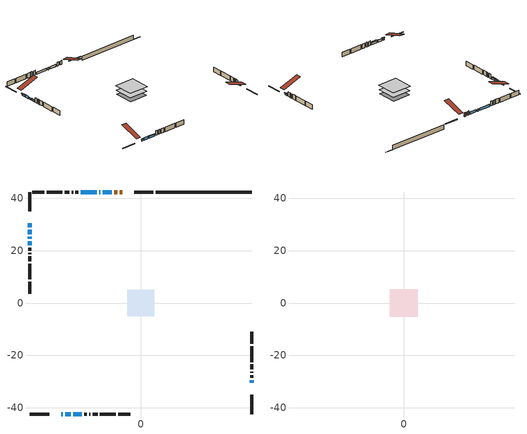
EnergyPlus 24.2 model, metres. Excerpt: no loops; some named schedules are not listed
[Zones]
conditioned space
 floor adiabatic (AdiabaticFloorConstruction): -5.06,-5.06 -5.06,5.06 5.06,5.06 5.06,-5.06 z1.25
 floor foundation (Slab1 construction): -4.9,-4.9 -4.9,4.9 4.9,4.9 4.9,-4.9 z-1.01
 floor foundation (Slab2 construction): -1.38,-1.38 -1.38,1.38 1.38,1.38 1.38,-1.38 z0
 wall outside (RimJoist1 construction): 4.8,42.31 -2.57,42.31 / -42.31,-42.31 -34.94,-42.31 / -42.31,42.31 -42.31,34.94 / 42.31,-42.31 42.31,-34.94 z1.25:1.55
 wall outside (AdiabaticWallConstruction 1): -7.12,42.31 -7.98,42.31 / -8.91,42.31 -10.08,42.31 z1.25:3.28
 wall outside (AdiabaticWallConstruction): -30.39,-42.31 -29.77,-42.31 z1.25:2.11; -42.31,30.39 -42.31,28.81 / -25.69,-42.31 -22.53,-42.31 / 42.31,-30.39 42.31,-29.47 z1.25:2.27; -28.85,-42.31 -26.62,-42.31 / -42.31,27.88 -42.31,26.15 / -11.01,42.31 -14.46,42.31 / -15.39,42.31 -15.87,42.31 / -16.79,42.31 -22.89,42.31 z1.25:2.47; -42.31,25.23 -42.31,24.46 z1.25:2.01; -42.31,23.54 -42.31,22.01 z1.25:2.17
 wall outside (Wall1 construction): -23.82,42.31 -24.89,42.31 / -21.61,-42.31 -20.53,-42.31 / -42.31,21.08 -42.31,20.01 / 42.31,-28.54 42.31,-27.47 z1.25:3.69
 wall outside (Wall2 construction): -25.82,42.31 -26.23,42.31 / -19.6,-42.31 -19.2,-42.31 / -42.31,19.08 -42.31,18.67 / 42.31,-26.54 42.31,-26.13 z1.25:3.69
 wall outside (Wall3 construction): -27.16,42.31 -28.94,42.31 / -18.27,-42.31 -16.48,-42.31 / -42.31,17.74 -42.31,15.96 / 42.31,-25.2 42.31,-23.42 z1.25:3.69
 wall outside (Wall4 construction): -29.87,42.31 -35.87,42.31 / -15.55,-42.31 -9.55,-42.31 / -42.31,15.03 -42.31,9.03 / 42.31,-22.49 42.31,-16.49 z1.25:3.69
 wall outside (Wall5 construction): -36.8,42.31 -41.38,42.31 / -8.62,-42.31 -4.05,-42.31 / -42.31,8.1 -42.31,3.52 / 42.31,-15.56 42.31,-10.98 z1.25:3.69
 wall foundation (FoundationWall1 construction): 5.73,42.31,-1.01 5.73,42.31,1.25 38.13,42.31,1.25 38.13,42.31,-0.91 42.31,42.31,-0.91 42.31,42.31,-1.01
 window (WindowConstruction 6): -30.38,-42.31 -29.77,-42.31 z1.25:2.11
 window (WindowConstruction 5): -42.31,30.38 -42.31,28.81 z1.25:2.26
 window (WindowConstruction 8): -28.85,-42.31 -26.62,-42.31 z1.25:2.47
 window (WindowConstruction 9): -42.31,27.88 -42.31,26.15 z1.25:2.47
 window (WindowConstruction 10): -11.01,42.31 -14.46,42.31 z1.25:2.47
 window (WindowConstruction 7): -15.39,42.31 -15.87,42.31 z1.25:2.47
 window (WindowConstruction): -16.79,42.31 -22.89,42.31 z1.25:2.47
 window (WindowConstruction 1): -25.69,-42.31 -22.53,-42.31 z1.25:2.26
 window (WindowConstruction 2): 42.31,-30.38 42.31,-29.47 z1.25:2.26
 window (WindowConstruction 3): -42.31,25.23 -42.31,24.46 z1.25:2.01
 window (WindowConstruction 4): -42.31,23.53 -42.31,22.01 z1.25:2.16
 door (Door): -7.12,42.31 -7.98,42.31 z1.25:3.28
 door (Door 1): -8.91,42.31 -10.08,42.31 z1.25:3.28
 ceiling adiabatic (AdiabaticFloorConstruction): 5.06,-5.06 5.06,5.06 -5.06,5.06 -5.06,-5.06 z1.25
attic - vented
 floor to conditioned space (Floor1 construction Reversed): -5.25,-5.25 -5.25,5.25 5.25,5.25 5.25,-5.25 z3.69
 roof outside (Roof1 construction): -6.19,42.31,3.69 -6.19,32.08,7.1 -3.5,32.08,7.1 -3.5,42.31,3.69; -31.31,-42.31,3.69 -31.31,-32.08,7.1 -34.01,-32.08,7.1 -34.01,-42.31,3.69; -42.31,31.31,3.69 -32.08,31.31,7.1 -32.08,34.01,7.1 -42.31,34.01,3.69; 42.31,-31.31,3.69 32.08,-31.31,7.1 32.08,-34.01,7.1 42.31,-34.01,3.69
shading: -29.48,-42.31 -30.68,-42.31 -30.68,-42.91 -29.48,-42.91 z2.41; -42.31,28.61 -42.31,30.59 -42.91,30.59 -42.91,28.61 z2.47; -22.33,-42.31 -25.89,-42.31 -25.89,-42.91 -22.33,-42.91 z2.47; 42.31,-29.27 42.31,-30.59 42.91,-30.59 42.91,-29.27 z2.47; -42.31,24.26 -42.31,25.43 -42.91,25.43 -42.91,24.26 z2.21; -42.31,21.81 -42.31,23.74 -42.91,23.74 -42.91,21.81 z2.37
[Building]
Building 1: Terrain=Suburbs
[Site:Location]
London AP_ON: Latitude {deg}=43.03; Longitude {deg}=-81.15; Time Zone {hr}=-5; Elevation {m}=278; Keep Site Location Information=Yes
[Site:GroundTemperature:Shallow]
3.98693, 1.93205, 1.76749, 2.74264, 6.6573, 10.5537, 13.9317, 16.0716, 16.2534, 14.513, 11.2211, 7.44421
[Site:WaterMainsTemperature]
Calculation Method=Schedule; Temperature Schedule=mains temperature schedule
[Material] Roughness=Rough; Thermal Absorptance=0.9
Name | Thickness {m} | Conductivity {W/m-K} | Density {kg/m3} | Specific Heat {J/kg-K} | Solar Absorptance | Visible Absorptance
asphalt or fiberglass shingles | 0.00635 | 0.162714 | 1121.4 | 1465.45 | 0.4 | 0.4
ceiling loosefill ins | 0.254 | 0.0480833 | 16.02 | 1046.75 | 0.7 | 0.7
ceiling stud and cavity | 0.1397 | 0.0980682 | 65.682 | 1177.47 | 0.7 | 0.7
concrete 4.0 in. | 0.1016 | 1.803125 | 2242.8 | 837.4 | 0.7 | 0.7
concrete 8.0 in. | 0.2032 | 1.803125 | 2242.8 | 837.4 | 0.7 | 0.7
door material | 0.04445 | 0.053851 | 512.64 | 1214.23 | 0.7 | 0.7
exterior vertical ins | 0.00294211 | 0.029427 | 32.04 | 1214.23 | 0.7 | 0.7
floor covering | 0.0127 | 0.0433444 | 54.468 | 1339.84 | 0.6 | 0.6
floor rigid ins; wall rigid ins | 0.512978 | 0.029427 | 32.04 | 1214.23 | 0.7 | 0.7
floor stud and cavity | 0.1397 | 1.75129 | 37.0049 | 1207.88 | 0.7 | 0.7
furniture material conditioned space 1 | 0.1524 | 0.115458 | 640.8 | 1214.23 | 0.6 | 0.6
gypsum board | 0.0127 | 0.160291 | 801 | 837.4 | 0.6 | 0.6
osb sheathing 0.5 in. | 0.0127 | 0.115458 | 512.64 | 1214.23 | 0.7 | 0.7
osb sheathing 0.75 in. | 0.01905 | 0.115458 | 512.64 | 1214.23 | 0.7 | 0.7
osb sheathing 2.0 in. | 0.0508 | 0.115458 | 512.64 | 1214.23 | 0.7 | 0.7
rim joist rigid ins | 0.051816 | 0.029427 | 32.04 | 1214.23 | 0.7 | 0.7
rim joist stud and cavity | 0.0508 | 0.256263 | 125.044 | 1163.47 | 0.6 | 0.6
wall stud and cavity | 0.1397 | 0.102637 | 139.0536 | 1170.24 | 0.7 | 0.7
wall stud and cavity 1 | 0.1397 | 0.0850358 | 139.0536 | 1170.24 | 0.7 | 0.7
wall stud and cavity 2 | 0.1397 | 0.0813726 | 139.0536 | 1170.24 | 0.7 | 0.7
wall stud and cavity 3 | 0.1397 | 0.0949025 | 139.0536 | 1170.24 | 0.7 | 0.7
wall stud and cavity 4 | 0.1397 | 0.0858158 | 139.0536 | 1170.24 | 0.7 | 0.7
wall stud and cavity 5 | 0.0889 | 0.380278 | 52.3479 | 1209.89 | 0.7 | 0.7
wall stud and cavity 6 | 0.0889 | 0.391764 | 83.0341 | 1211.67 | 0.7 | 0.7
wood siding | 0.0254 | 0.102417 | 544.68 | 1172.36 | 0.4 | 0.4
wood siding 1; wood siding 2; wood siding 3 | 0.0254 | 0.102417 | 544.68 | 1172.36 | 0.7 | 0.7
[WindowMaterial:SimpleGlazingSystem]
Name | U-Factor {W/m2-K} | Solar Heat Gain Coefficient
WindowMaterial | 2.70897 | 0.12
WindowMaterial 1 | 2.81572 | 0.11
WindowMaterial 2 | 2.88102 | 0.1
WindowMaterial 3 | 2.94007 | 0.09
WindowMaterial 4 | 2.82821 | 0.11
WindowMaterial 5 | 3.30687 | 0.49
WindowMaterial 6 | 3.30914 | 0.49
WindowMaterial 7 | 2.830483 | 0.1
WindowMaterial 8 | 2.79528 | 0.11
[Construction]
AdiabaticFloorConstruction: floor stud and cavity, floor rigid ins, osb sheathing 0.75 in., floor covering
AdiabaticWallConstruction: wood siding 2, wall rigid ins, wall stud and cavity 5, gypsum board
AdiabaticWallConstruction 1: wood siding 3, wall rigid ins, wall stud and cavity 5, gypsum board
Door; Door 1: door material
Floor1 construction Reversed: gypsum board, ceiling stud and cavity, ceiling loosefill ins
FoundationWall1 construction: concrete 8.0 in.
furniture construction conditioned space 1: furniture material conditioned space 1
PartitionWallConstruction: gypsum board, wall stud and cavity 6, gypsum board
RimJoist1 construction: wood siding 1, rim joist rigid ins, osb sheathing 2.0 in., rim joist stud and cavity
Roof1 construction: asphalt or fiberglass shingles
Slab1 construction; Slab2 construction: concrete 4.0 in.
Wall1 construction: wood siding, osb sheathing 0.5 in., wall stud and cavity, gypsum board
Wall2 construction: wood siding, osb sheathing 0.5 in., wall stud and cavity 1, gypsum board
Wall3 construction: wood siding, osb sheathing 0.5 in., wall stud and cavity 2, gypsum board
Wall4 construction: wood siding, osb sheathing 0.5 in., wall stud and cavity 3, gypsum board
Wall5 construction: wood siding, osb sheathing 0.5 in., wall stud and cavity 4, gypsum board
WindowConstruction: WindowMaterial
WindowConstruction 1; WindowConstruction 5: WindowMaterial 1
WindowConstruction 10; WindowConstruction 9: WindowMaterial 8
WindowConstruction 2: WindowMaterial 2
WindowConstruction 3: WindowMaterial 3
WindowConstruction 4: WindowMaterial 4
WindowConstruction 6: WindowMaterial 5
WindowConstruction 7: WindowMaterial 6
WindowConstruction 8: WindowMaterial 7
[Zone] Multiplier=1; Part of Total Floor Area=Yes
Name | Volume {m3}
attic - vented | 60.9541
conditioned space | 493.1
[Space]
Name | Zone | Volume {m3}
attic - vented 1 | attic - vented | 60.9541
conditioned space 1 | conditioned space | 493.1
[ZoneInfiltration:EffectiveLeakageArea]
infil attic - vented 1: Zone or Space=attic - vented 1; Schedule=Always On Discrete; Effective Air Leakage Area {cm2}=4807.85; Stack Coefficient=0.000236982; Wind Coefficient=1.04011e-05
[ZoneMixing]
whole house fan mix: Zone or Space=attic - vented; Schedule=Always On Continuous; Design Flow Rate Calculation Method=Flow/Zone; Design Flow Rate {m3/s}=0; Source Zone or Space=conditioned space
[SurfaceProperty:ExposedFoundationPerimeter] Exposed Perimeter Calculation Method=TotalExposedPerimeter
Name | Total Exposed Perimeter {m}
Slab1 | 36.576
Slab2 | 8.04699
[InternalMass] Zone or ZoneList=conditioned space; Space or SpaceList=conditioned space 1
Name | Construction | Surface Area {m2}
furniture mass conditioned space 1 | furniture construction conditioned space 1 | 82.5481
partition wall mass | PartitionWallConstruction | 206.37
[Lights]
interior lighting: Zone or ZoneList or Space or SpaceList=conditioned space 1; Schedule=interior lighting schedule; Design Level Calculation Method=LightingLevel; Lighting Level {W}=343.2; Return Air Fraction=0; Fraction Radiant=0.6; Fraction Visible=0.2; Fraction Replaceable=1
[People]
occupants: Zone or ZoneList or Space or SpaceList=conditioned space 1; Number of People Schedule=occupants schedule; Number of People Calculation Method=People; Number of People=3; Fraction Radiant=0.314171; Sensible Heat Fraction=0.56303; Activity Level Schedule=occupants activity schedule; Carbon Dioxide Generation Rate {m3/s-W}=0; Enable ASHRAE 55 Comfort Warnings=No; Mean Radiant Temperature Calculation Type=EnclosureAveraged
[ElectricEquipment] Zone or ZoneList or Space or SpaceList=conditioned space 1; Design Level Calculation Method=EquipmentLevel
Name | Schedule | Design Level {W} | Fraction Latent | Fraction Radiant | Fraction Lost
clothes dryer | clothes dryer schedule | 140.772 | 0.015 | 0.081 | 0.85
clothes washer | clothes washer schedule | 32.1985 | 0.03 | 0.162 | 0.7
cooking range | cooking range schedule | 215.147 | 0.08 | 0.432 | 0.2
dishwasher | dishwasher schedule | 66.8632 | 0.3 | 0.18 | 0.4
fridge | fridge schedule | 72.9452 | 0 | 0.6 | 0
mech vent house fan | mech vent house fan schedule | 0 | 0 | 0 | 1
mech vent house fan cfis | mech vent house fan cfis schedule | 0 | 0 | 0 | 0
misc plug loads | misc plug loads schedule | 494.7 | 0.045 | 0.513 | 0.1
whole house fan | Always On Discrete | 0 | 0 | 0 | 1
[OtherEquipment] Zone or ZoneList or Space or SpaceList=conditioned space 1; Design Level Calculation Method=EquipmentLevel
Name | Fuel Type | Schedule | Design Level {W} | Fraction Latent | Fraction Radiant | Fraction Lost
clothes dryer 1 | Electricity | clothes dryer schedule | 0 | 0.015 | 0.081 | 0.85
cooking range 1 | Electricity | cooking range schedule | 0 | 0.08 | 0.432 | 0.2
general water use latent | None | general water use schedule | 62.594 | 1 | 0 | 0
general water use sensible | None | general water use schedule | -61.6891 | 0 | 0.6 | 0
mech vent house fan latent load | None | Always On Discrete | 0 | 1 | 0 | 0
mech vent house fan sensible load | None | Always On Discrete | 0 | 0 | 0 | 0
water heater energy adjustment1 | NaturalGas | Always On Discrete | 0.01 | 0 | 0 | 1
[ZoneInfiltration:DesignFlowRate] Zone or ZoneList or Space or SpaceList=conditioned space 1; Schedule=Always On Discrete; Design Flow Rate Calculation Method=Flow/Zone; Design Flow Rate {m3/s}=0
infil flow; natural vent flow; whole house fan flow
[Foundation:Kiva] Initial Indoor Air Temperature {C}=18; Wall Depth Below Slab {m}=0.2032
Name | Wall Height Above Grade {m} | Exterior Vertical Insulation Material | Exterior Vertical Insulation Depth {m}
Foundation Kiva 1 | 1.25002
Foundation Kiva 2 | 0.1016 | exterior vertical ins | 0.599999
[Foundation:Kiva:Settings]
Soil Conductivity {W/m-K}=0.849921; Soil Density {kg/m3}=1842.3; Soil Specific Heat {J/kg-K}=418.7; Ground Solar Absorptivity=0.9; Ground Thermal Absorptivity=0.9; Ground Surface Roughness {m}=0.03; Far-Field Width {m}=40; Deep-Ground Boundary Condition=ZeroFlux; Deep-Ground Depth {m}=40; Minimum Cell Dimension {m}=0.2; Maximum Cell Growth Coefficient=3; Simulation Timestep=Timestep
[Exterior:Lights]
exterior lighting: Schedule=exterior lighting schedule; Design Level {W}=75.6
[Schedule:Constant]
Name | Hourly Value
Always On Continuous; mech vent house fan schedule; mech vent house fan cfis schedule; Always On Discrete | 1
occupants activity schedule | 117.228
fridge schedule | 0
[Schedule:Day:Interval]
interior lighting schedule day: No, 01:00, 0.108182, 04:00, 0.0901515, 05:00, 0.0991667, 06:00, 0.162273, 07:00, 0.270455, 08:00, 0.342576, 10:00, 0.369621, 11:00, 0.351591, 12:00, 0.333561, 13:00, 0.324545, 14:00, 0.31553, 15:00, 0.333561, 16:00, 0.369621, 17:00, 0.450758, 18:00, 0.585985, 19:00, 0.775303, 20:00, 0.955606, 21:00, 0.991667, 22:00, 0.712197, 23:00, 0.360606, 24:00, 0.162273
interior lighting schedule default day: No, 24:00, 0
[Schedule:Week:Daily]
interior lighting schedule Week Rule - Jan1-Jan27: interior lighting schedule day, interior lighting schedule day, interior lighting schedule day, interior lighting schedule day, interior lighting schedule day, interior lighting schedule day, interior lighting schedule day, interior lighting schedule default day, interior lighting schedule default day, interior lighting schedule default day, interior lighting schedule default day, interior lighting schedule default day
interior lighting schedule Week Rule - Jan28-Feb3: interior lighting schedule day, interior lighting schedule day, interior lighting schedule day, interior lighting schedule day, interior lighting schedule day 1, interior lighting schedule day 1, interior lighting schedule day 1, interior lighting schedule default day, interior lighting schedule default day, interior lighting schedule default day, interior lighting schedule default day, interior lighting schedule default day
interior lighting schedule Week Rule - Feb4-Feb24: interior lighting schedule day 1, interior lighting schedule day 1, interior lighting schedule day 1, interior lighting schedule day 1, interior lighting schedule day 1, interior lighting schedule day 1, interior lighting schedule day 1, interior lighting schedule default day, interior lighting schedule default day, interior lighting schedule default day, interior lighting schedule default day, interior lighting schedule default day
interior lighting schedule Week Rule - Feb25-Mar3: interior lighting schedule day 1, interior lighting schedule day 1, interior lighting schedule day 1, interior lighting schedule day 1, interior lighting schedule day 2, interior lighting schedule day 2, interior lighting schedule day 2, interior lighting schedule default day, interior lighting schedule default day, interior lighting schedule default day, interior lighting schedule default day, interior lighting schedule default day
interior lighting schedule Week Rule - Mar4-Mar31: interior lighting schedule day 2, interior lighting schedule day 2, interior lighting schedule day 2, interior lighting schedule day 2, interior lighting schedule day 2, interior lighting schedule day 2, interior lighting schedule day 2, interior lighting schedule default day, interior lighting schedule default day, interior lighting schedule default day, interior lighting schedule default day, interior lighting schedule default day
interior lighting schedule Week Rule - Apr1-Apr28: interior lighting schedule day 3, interior lighting schedule day 3, interior lighting schedule day 3, interior lighting schedule day 3, interior lighting schedule day 3, interior lighting schedule day 3, interior lighting schedule day 3, interior lighting schedule default day, interior lighting schedule default day, interior lighting schedule default day, interior lighting schedule default day, interior lighting schedule default day
interior lighting schedule Week Rule - Apr29-May5: interior lighting schedule day 3, interior lighting schedule day 3, interior lighting schedule day 4, interior lighting schedule day 4, interior lighting schedule day 4, interior lighting schedule day 4, interior lighting schedule day 4, interior lighting schedule default day, interior lighting schedule default day, interior lighting schedule default day, interior lighting schedule default day, interior lighting schedule default day
interior lighting schedule Week Rule - May6-May26: interior lighting schedule day 4, interior lighting schedule day 4, interior lighting schedule day 4, interior lighting schedule day 4, interior lighting schedule day 4, interior lighting schedule day 4, interior lighting schedule day 4, interior lighting schedule default day, interior lighting schedule default day, interior lighting schedule default day, interior lighting schedule default day, interior lighting schedule default day
interior lighting schedule Week Rule - May27-Jun2: interior lighting schedule day 4, interior lighting schedule day 4, interior lighting schedule day 4, interior lighting schedule day 4, interior lighting schedule day 4, interior lighting schedule day 5, interior lighting schedule day 5, interior lighting schedule default day, interior lighting schedule default day, interior lighting schedule default day, interior lighting schedule default day, interior lighting schedule default day
interior lighting schedule Week Rule - Jun3-Jun30: interior lighting schedule day 5, interior lighting schedule day 5, interior lighting schedule day 5, interior lighting schedule day 5, interior lighting schedule day 5, interior lighting schedule day 5, interior lighting schedule day 5, interior lighting schedule default day, interior lighting schedule default day, interior lighting schedule default day, interior lighting schedule default day, interior lighting schedule default day
interior lighting schedule Week Rule - Jul1-Jul28: interior lighting schedule day 6, interior lighting schedule day 6, interior lighting schedule day 6, interior lighting schedule day 6, interior lighting schedule day 6, interior lighting schedule day 6, interior lighting schedule day 6, interior lighting schedule default day, interior lighting schedule default day, interior lighting schedule default day, interior lighting schedule default day, interior lighting schedule default day
interior lighting schedule Week Rule - Jul29-Aug4: interior lighting schedule day 6, interior lighting schedule day 6, interior lighting schedule day 6, interior lighting schedule day 7, interior lighting schedule day 7, interior lighting schedule day 7, interior lighting schedule day 7, interior lighting schedule default day, interior lighting schedule default day, interior lighting schedule default day, interior lighting schedule default day, interior lighting schedule default day
interior lighting schedule Week Rule - Aug5-Aug25: interior lighting schedule day 7, interior lighting schedule day 7, interior lighting schedule day 7, interior lighting schedule day 7, interior lighting schedule day 7, interior lighting schedule day 7, interior lighting schedule day 7, interior lighting schedule default day, interior lighting schedule default day, interior lighting schedule default day, interior lighting schedule default day, interior lighting schedule default day
interior lighting schedule Week Rule - Aug26-Sep1: interior lighting schedule day 7, interior lighting schedule day 7, interior lighting schedule day 7, interior lighting schedule day 7, interior lighting schedule day 7, interior lighting schedule day 7, interior lighting schedule day 8, interior lighting schedule default day, interior lighting schedule default day, interior lighting schedule default day, interior lighting schedule default day, interior lighting schedule default day
interior lighting schedule Week Rule - Sep2-Sep29: interior lighting schedule day 8, interior lighting schedule day 8, interior lighting schedule day 8, interior lighting schedule day 8, interior lighting schedule day 8, interior lighting schedule day 8, interior lighting schedule day 8, interior lighting schedule default day, interior lighting schedule default day, interior lighting schedule default day, interior lighting schedule default day, interior lighting schedule default day
interior lighting schedule Week Rule - Sep30-Oct6: interior lighting schedule day 8, interior lighting schedule day 9, interior lighting schedule day 9, interior lighting schedule day 9, interior lighting schedule day 9, interior lighting schedule day 9, interior lighting schedule day 9, interior lighting schedule default day, interior lighting schedule default day, interior lighting schedule default day, interior lighting schedule default day, interior lighting schedule default day
interior lighting schedule Week Rule - Oct7-Oct27: interior lighting schedule day 9, interior lighting schedule day 9, interior lighting schedule day 9, interior lighting schedule day 9, interior lighting schedule day 9, interior lighting schedule day 9, interior lighting schedule day 9, interior lighting schedule default day, interior lighting schedule default day, interior lighting schedule default day, interior lighting schedule default day, interior lighting schedule default day
interior lighting schedule Week Rule - Oct28-Nov3: interior lighting schedule day 9, interior lighting schedule day 9, interior lighting schedule day 9, interior lighting schedule day 9, interior lighting schedule day 10, interior lighting schedule day 10, interior lighting schedule day 10, interior lighting schedule default day, interior lighting schedule default day, interior lighting schedule default day, interior lighting schedule default day, interior lighting schedule default day
interior lighting schedule Week Rule - Nov4-Nov24: interior lighting schedule day 10, interior lighting schedule day 10, interior lighting schedule day 10, interior lighting schedule day 10, interior lighting schedule day 10, interior lighting schedule day 10, interior lighting schedule day 10, interior lighting schedule default day, interior lighting schedule default day, interior lighting schedule default day, interior lighting schedule default day, interior lighting schedule default day
interior lighting schedule Week Rule - Nov25-Dec1: interior lighting schedule day 10, interior lighting schedule day 10, interior lighting schedule day 10, interior lighting schedule day 10, interior lighting schedule day 10, interior lighting schedule day 10, interior lighting schedule day 11, interior lighting schedule default day, interior lighting schedule default day, interior lighting schedule default day, interior lighting schedule default day, interior lighting schedule default day
interior lighting schedule Week Rule - Dec2-Dec31: interior lighting schedule day 11, interior lighting schedule day 11, interior lighting schedule day 11, interior lighting schedule day 11, interior lighting schedule day 11, interior lighting schedule day 11, interior lighting schedule day 11, interior lighting schedule default day, interior lighting schedule default day, interior lighting schedule default day, interior lighting schedule default day, interior lighting schedule default day
occupants schedule Week Rule - Jan1-Dec31: occupants schedule day, occupants schedule day, occupants schedule day, occupants schedule day, occupants schedule day, occupants schedule day, occupants schedule day, occupants schedule default day, occupants schedule default day, occupants schedule default day, occupants schedule default day, occupants schedule default day
clothes dryer schedule Week Rule - Jan1-Dec31: clothes dryer schedule day, clothes dryer schedule day, clothes dryer schedule day, clothes dryer schedule day, clothes dryer schedule day, clothes dryer schedule day, clothes dryer schedule day, clothes dryer schedule default day, clothes dryer schedule default day, clothes dryer schedule default day, clothes dryer schedule default day, clothes dryer schedule default day
clothes washer schedule Week Rule - Jan1-Dec31: clothes washer schedule day, clothes washer schedule day, clothes washer schedule day, clothes washer schedule day, clothes washer schedule day, clothes washer schedule day, clothes washer schedule day, clothes washer schedule default day, clothes washer schedule default day, clothes washer schedule default day, clothes washer schedule default day, clothes washer schedule default day
cooking range schedule Week Rule - Jan1-Dec31: cooking range schedule day, cooking range schedule day, cooking range schedule day, cooking range schedule day, cooking range schedule day, cooking range schedule day, cooking range schedule day, cooking range schedule default day, cooking range schedule default day, cooking range schedule default day, cooking range schedule default day, cooking range schedule default day
dishwasher schedule Week Rule - Jan1-Dec31: dishwasher schedule day, dishwasher schedule day, dishwasher schedule day, dishwasher schedule day, dishwasher schedule day, dishwasher schedule day, dishwasher schedule day, dishwasher schedule default day, dishwasher schedule default day, dishwasher schedule default day, dishwasher schedule default day, dishwasher schedule default day
misc plug loads schedule Week Rule - Jan1-Dec31: misc plug loads schedule day, misc plug loads schedule day, misc plug loads schedule day, misc plug loads schedule day, misc plug loads schedule day, misc plug loads schedule day, misc plug loads schedule day, misc plug loads schedule default day, misc plug loads schedule default day, misc plug loads schedule default day, misc plug loads schedule default day, misc plug loads schedule default day
general water use schedule Week Rule - Jan1-Dec31: general water use schedule day, general water use schedule day, general water use schedule day, general water use schedule day, general water use schedule day, general water use schedule day, general water use schedule day, general water use schedule default day, general water use schedule default day, general water use schedule default day, general water use schedule default day, general water use schedule default day
exterior lighting schedule Week Rule - Jan1-Jan27: exterior lighting schedule day, exterior lighting schedule day, exterior lighting schedule day, exterior lighting schedule day, exterior lighting schedule day, exterior lighting schedule day, exterior lighting schedule day, exterior lighting schedule default day, exterior lighting schedule default day, exterior lighting schedule default day, exterior lighting schedule default day, exterior lighting schedule default day
exterior lighting schedule Week Rule - Jan28-Feb3: exterior lighting schedule day, exterior lighting schedule day, exterior lighting schedule day, exterior lighting schedule day, exterior lighting schedule day 1, exterior lighting schedule day 1, exterior lighting schedule day 1, exterior lighting schedule default day, exterior lighting schedule default day, exterior lighting schedule default day, exterior lighting schedule default day, exterior lighting schedule default day
exterior lighting schedule Week Rule - Feb4-Feb24: exterior lighting schedule day 1, exterior lighting schedule day 1, exterior lighting schedule day 1, exterior lighting schedule day 1, exterior lighting schedule day 1, exterior lighting schedule day 1, exterior lighting schedule day 1, exterior lighting schedule default day, exterior lighting schedule default day, exterior lighting schedule default day, exterior lighting schedule default day, exterior lighting schedule default day
exterior lighting schedule Week Rule - Feb25-Mar3: exterior lighting schedule day 1, exterior lighting schedule day 1, exterior lighting schedule day 1, exterior lighting schedule day 1, exterior lighting schedule day 2, exterior lighting schedule day 2, exterior lighting schedule day 2, exterior lighting schedule default day, exterior lighting schedule default day, exterior lighting schedule default day, exterior lighting schedule default day, exterior lighting schedule default day
exterior lighting schedule Week Rule - Mar4-Mar31: exterior lighting schedule day 2, exterior lighting schedule day 2, exterior lighting schedule day 2, exterior lighting schedule day 2, exterior lighting schedule day 2, exterior lighting schedule day 2, exterior lighting schedule day 2, exterior lighting schedule default day, exterior lighting schedule default day, exterior lighting schedule default day, exterior lighting schedule default day, exterior lighting schedule default day
exterior lighting schedule Week Rule - Apr1-Apr28: exterior lighting schedule day 3, exterior lighting schedule day 3, exterior lighting schedule day 3, exterior lighting schedule day 3, exterior lighting schedule day 3, exterior lighting schedule day 3, exterior lighting schedule day 3, exterior lighting schedule default day, exterior lighting schedule default day, exterior lighting schedule default day, exterior lighting schedule default day, exterior lighting schedule default day
exterior lighting schedule Week Rule - Apr29-May5: exterior lighting schedule day 3, exterior lighting schedule day 3, exterior lighting schedule day 4, exterior lighting schedule day 4, exterior lighting schedule day 4, exterior lighting schedule day 4, exterior lighting schedule day 4, exterior lighting schedule default day, exterior lighting schedule default day, exterior lighting schedule default day, exterior lighting schedule default day, exterior lighting schedule default day
exterior lighting schedule Week Rule - May6-May26: exterior lighting schedule day 4, exterior lighting schedule day 4, exterior lighting schedule day 4, exterior lighting schedule day 4, exterior lighting schedule day 4, exterior lighting schedule day 4, exterior lighting schedule day 4, exterior lighting schedule default day, exterior lighting schedule default day, exterior lighting schedule default day, exterior lighting schedule default day, exterior lighting schedule default day
exterior lighting schedule Week Rule - May27-Jun2: exterior lighting schedule day 4, exterior lighting schedule day 4, exterior lighting schedule day 4, exterior lighting schedule day 4, exterior lighting schedule day 4, exterior lighting schedule day 5, exterior lighting schedule day 5, exterior lighting schedule default day, exterior lighting schedule default day, exterior lighting schedule default day, exterior lighting schedule default day, exterior lighting schedule default day
exterior lighting schedule Week Rule - Jun3-Jun30: exterior lighting schedule day 5, exterior lighting schedule day 5, exterior lighting schedule day 5, exterior lighting schedule day 5, exterior lighting schedule day 5, exterior lighting schedule day 5, exterior lighting schedule day 5, exterior lighting schedule default day, exterior lighting schedule default day, exterior lighting schedule default day, exterior lighting schedule default day, exterior lighting schedule default day
exterior lighting schedule Week Rule - Jul1-Jul28: exterior lighting schedule day 6, exterior lighting schedule day 6, exterior lighting schedule day 6, exterior lighting schedule day 6, exterior lighting schedule day 6, exterior lighting schedule day 6, exterior lighting schedule day 6, exterior lighting schedule default day, exterior lighting schedule default day, exterior lighting schedule default day, exterior lighting schedule default day, exterior lighting schedule default day
exterior lighting schedule Week Rule - Jul29-Aug4: exterior lighting schedule day 6, exterior lighting schedule day 6, exterior lighting schedule day 6, exterior lighting schedule day 7, exterior lighting schedule day 7, exterior lighting schedule day 7, exterior lighting schedule day 7, exterior lighting schedule default day, exterior lighting schedule default day, exterior lighting schedule default day, exterior lighting schedule default day, exterior lighting schedule default day
exterior lighting schedule Week Rule - Aug5-Aug25: exterior lighting schedule day 7, exterior lighting schedule day 7, exterior lighting schedule day 7, exterior lighting schedule day 7, exterior lighting schedule day 7, exterior lighting schedule day 7, exterior lighting schedule day 7, exterior lighting schedule default day, exterior lighting schedule default day, exterior lighting schedule default day, exterior lighting schedule default day, exterior lighting schedule default day
exterior lighting schedule Week Rule - Aug26-Sep1: exterior lighting schedule day 7, exterior lighting schedule day 7, exterior lighting schedule day 7, exterior lighting schedule day 7, exterior lighting schedule day 7, exterior lighting schedule day 7, exterior lighting schedule day 8, exterior lighting schedule default day, exterior lighting schedule default day, exterior lighting schedule default day, exterior lighting schedule default day, exterior lighting schedule default day
exterior lighting schedule Week Rule - Sep2-Sep29: exterior lighting schedule day 8, exterior lighting schedule day 8, exterior lighting schedule day 8, exterior lighting schedule day 8, exterior lighting schedule day 8, exterior lighting schedule day 8, exterior lighting schedule day 8, exterior lighting schedule default day, exterior lighting schedule default day, exterior lighting schedule default day, exterior lighting schedule default day, exterior lighting schedule default day
exterior lighting schedule Week Rule - Sep30-Oct6: exterior lighting schedule day 8, exterior lighting schedule day 9, exterior lighting schedule day 9, exterior lighting schedule day 9, exterior lighting schedule day 9, exterior lighting schedule day 9, exterior lighting schedule day 9, exterior lighting schedule default day, exterior lighting schedule default day, exterior lighting schedule default day, exterior lighting schedule default day, exterior lighting schedule default day
exterior lighting schedule Week Rule - Oct7-Oct27: exterior lighting schedule day 9, exterior lighting schedule day 9, exterior lighting schedule day 9, exterior lighting schedule day 9, exterior lighting schedule day 9, exterior lighting schedule day 9, exterior lighting schedule day 9, exterior lighting schedule default day, exterior lighting schedule default day, exterior lighting schedule default day, exterior lighting schedule default day, exterior lighting schedule default day
exterior lighting schedule Week Rule - Oct28-Nov3: exterior lighting schedule day 9, exterior lighting schedule day 9, exterior lighting schedule day 9, exterior lighting schedule day 9, exterior lighting schedule day 10, exterior lighting schedule day 10, exterior lighting schedule day 10, exterior lighting schedule default day, exterior lighting schedule default day, exterior lighting schedule default day, exterior lighting schedule default day, exterior lighting schedule default day
exterior lighting schedule Week Rule - Nov4-Nov24: exterior lighting schedule day 10, exterior lighting schedule day 10, exterior lighting schedule day 10, exterior lighting schedule day 10, exterior lighting schedule day 10, exterior lighting schedule day 10, exterior lighting schedule day 10, exterior lighting schedule default day, exterior lighting schedule default day, exterior lighting schedule default day, exterior lighting schedule default day, exterior lighting schedule default day
exterior lighting schedule Week Rule - Nov25-Dec1: exterior lighting schedule day 10, exterior lighting schedule day 10, exterior lighting schedule day 10, exterior lighting schedule day 10, exterior lighting schedule day 10, exterior lighting schedule day 10, exterior lighting schedule day 11, exterior lighting schedule default day, exterior lighting schedule default day, exterior lighting schedule default day, exterior lighting schedule default day, exterior lighting schedule default day
exterior lighting schedule Week Rule - Dec2-Dec31: exterior lighting schedule day 11, exterior lighting schedule day 11, exterior lighting schedule day 11, exterior lighting schedule day 11, exterior lighting schedule day 11, exterior lighting schedule day 11, exterior lighting schedule day 11, exterior lighting schedule default day, exterior lighting schedule default day, exterior lighting schedule default day, exterior lighting schedule default day, exterior lighting schedule default day
[Schedule:Year]
interior lighting schedule: interior lighting schedule Week Rule - Jan1-Jan27, 1, 1, 1, 27, interior lighting schedule Week Rule - Jan28-Feb3, 1, 28, 2, 3, interior lighting schedule Week Rule - Feb4-Feb24, 2, 4, 2, 24, interior lighting schedule Week Rule - Feb25-Mar3, 2, 25, 3, 3, interior lighting schedule Week Rule - Mar4-Mar31, 3, 4, 3, 31, interior lighting schedule Week Rule - Apr1-Apr28, 4, 1, 4, 28, interior lighting schedule Week Rule - Apr29-May5, 4, 29, 5, 5, interior lighting schedule Week Rule - May6-May26, 5, 6, 5, 26, interior lighting schedule Week Rule - May27-Jun2, 5, 27, 6, 2, interior lighting schedule Week Rule - Jun3-Jun30, 6, 3, 6, 30, interior lighting schedule Week Rule - Jul1-Jul28, 7, 1, 7, 28, interior lighting schedule Week Rule - Jul29-Aug4, 7, 29, 8, 4, interior lighting schedule Week Rule - Aug5-Aug25, 8, 5, 8, 25, interior lighting schedule Week Rule - Aug26-Sep1, 8, 26, 9, 1, interior lighting schedule Week Rule - Sep2-Sep29, 9, 2, 9, 29, interior lighting schedule Week Rule - Sep30-Oct6, 9, 30, 10, 6, interior lighting schedule Week Rule - Oct7-Oct27, 10, 7, 10, 27, interior lighting schedule Week Rule - Oct28-Nov3, 10, 28, 11, 3, interior lighting schedule Week Rule - Nov4-Nov24, 11, 4, 11, 24, interior lighting schedule Week Rule - Nov25-Dec1, 11, 25, 12, 1, interior lighting schedule Week Rule - Dec2-Dec31, 12, 2, 12, 31
occupants schedule: occupants schedule Week Rule - Jan1-Dec31, 1, 1, 12, 31
clothes dryer schedule: clothes dryer schedule Week Rule - Jan1-Dec31, 1, 1, 12, 31
clothes washer schedule: clothes washer schedule Week Rule - Jan1-Dec31, 1, 1, 12, 31
cooking range schedule: cooking range schedule Week Rule - Jan1-Dec31, 1, 1, 12, 31
dishwasher schedule: dishwasher schedule Week Rule - Jan1-Dec31, 1, 1, 12, 31
misc plug loads schedule: misc plug loads schedule Week Rule - Jan1-Dec31, 1, 1, 12, 31
general water use schedule: general water use schedule Week Rule - Jan1-Dec31, 1, 1, 12, 31
exterior lighting schedule: exterior lighting schedule Week Rule - Jan1-Jan27, 1, 1, 1, 27, exterior lighting schedule Week Rule - Jan28-Feb3, 1, 28, 2, 3, exterior lighting schedule Week Rule - Feb4-Feb24, 2, 4, 2, 24, exterior lighting schedule Week Rule - Feb25-Mar3, 2, 25, 3, 3, exterior lighting schedule Week Rule - Mar4-Mar31, 3, 4, 3, 31, exterior lighting schedule Week Rule - Apr1-Apr28, 4, 1, 4, 28, exterior lighting schedule Week Rule - Apr29-May5, 4, 29, 5, 5, exterior lighting schedule Week Rule - May6-May26, 5, 6, 5, 26, exterior lighting schedule Week Rule - May27-Jun2, 5, 27, 6, 2, exterior lighting schedule Week Rule - Jun3-Jun30, 6, 3, 6, 30, exterior lighting schedule Week Rule - Jul1-Jul28, 7, 1, 7, 28, exterior lighting schedule Week Rule - Jul29-Aug4, 7, 29, 8, 4, exterior lighting schedule Week Rule - Aug5-Aug25, 8, 5, 8, 25, exterior lighting schedule Week Rule - Aug26-Sep1, 8, 26, 9, 1, exterior lighting schedule Week Rule - Sep2-Sep29, 9, 2, 9, 29, exterior lighting schedule Week Rule - Sep30-Oct6, 9, 30, 10, 6, exterior lighting schedule Week Rule - Oct7-Oct27, 10, 7, 10, 27, exterior lighting schedule Week Rule - Oct28-Nov3, 10, 28, 11, 3, exterior lighting schedule Week Rule - Nov4-Nov24, 11, 4, 11, 24, exterior lighting schedule Week Rule - Nov25-Dec1, 11, 25, 12, 1, exterior lighting schedule Week Rule - Dec2-Dec31, 12, 2, 12, 31
[Schedule:Compact]
mains temperature schedule: Through: 01/01, For: AllDays, Until: 24:00, 7.96722, Through: 01/02, For: AllDays, Until: 24:00, 7.89722, Through: 01/03, For: AllDays, Until: 24:00, 7.82778, Through: 01/04, For: AllDays, Until: 24:00, 7.76, Through: 01/05, For: AllDays, Until: 24:00, 7.69333, Through: 01/06, For: AllDays, Until: 24:00, 7.62778, Through: 01/07, For: AllDays, Until: 24:00, 7.56389, Through: 01/08, For: AllDays, Until: 24:00, 7.50167, Through: 01/09, For: AllDays, Until: 24:00, 7.44056, Through: 01/10, For: AllDays, Until: 24:00, 7.38056, Through: 01/11, For: AllDays, Until: 24:00, 7.32222, Through: 01/12, For: AllDays, Until: 24:00, 7.26556, Through: 01/13, For: AllDays, Until: 24:00, 7.21, Through: 01/14, For: AllDays, Until: 24:00, 7.15556, Through: 01/15, For: AllDays, Until: 24:00, 7.10333, Through: 01/16, For: AllDays, Until: 24:00, 7.05222, Through: 01/17, For: AllDays, Until: 24:00, 7.00278, Through: 01/18, For: AllDays, Until: 24:00, 6.955, Through: 01/19, For: AllDays, Until: 24:00, 6.90833, Through: 01/20, For: AllDays, Until: 24:00, 6.86389, Through: 01/21, For: AllDays, Until: 24:00, 6.82056, Through: 01/22, For: AllDays, Until: 24:00, 6.77889, Through: 01/23, For: AllDays, Until: 24:00, 6.73889, Through: 01/24, For: AllDays, Until: 24:00, 6.7, Through: 01/25, For: AllDays, Until: 24:00, 6.66333, Through: 01/26, For: AllDays, Until: 24:00, 6.62833, Through: 01/27, For: AllDays, Until: 24:00, 6.59444, Through: 01/28, For: AllDays, Until: 24:00, 6.56278, Through: 01/29, For: AllDays, Until: 24:00, 6.53222, Through: 01/30, For: AllDays, Until: 24:00, 6.50389, Through: 01/31, For: AllDays, Until: 24:00, 6.47722, Through: 02/01, For: AllDays, Until: 24:00, 6.45167, Through: 02/02, For: AllDays, Until: 24:00, 6.42833, Through: 02/03, For: AllDays, Until: 24:00, 6.40667, Through: 02/04, For: AllDays, Until: 24:00, 6.38611, Through: 02/05, For: AllDays, Until: 24:00, 6.36778, Through: 02/06, For: AllDays, Until: 24:00, 6.35111, Through: 02/07, For: AllDays, Until: 24:00, 6.33611, Through: 02/08, For: AllDays, Until: 24:00, 6.32333, Through: 02/09, For: AllDays, Until: 24:00, 6.31167, Through: 02/10, For: AllDays, Until: 24:00, 6.30222, Through: 02/11, For: AllDays, Until: 24:00, 6.29389, Through: 02/12, For: AllDays, Until: 24:00, 6.28778, Through: 02/13, For: AllDays, Until: 24:00, 6.28333, Through: 02/14, For: AllDays, Until: 24:00, 6.28056, Through: 02/15, For: AllDays, Until: 24:00, 6.27944, Through: 02/16, For: AllDays, Until: 24:00, 6.28, Through: 02/17, For: AllDays, Until: 24:00, 6.28278, Through: 02/18, For: AllDays, Until: 24:00, 6.28722, Through: 02/19, For: AllDays, Until: 24:00, 6.29278, Through: 02/20, For: AllDays, Until: 24:00, 6.30056, Through: 02/21, For: AllDays, Until: 24:00, 6.31, Through: 02/22, For: AllDays, Until: 24:00, 6.32111, Through: 02/23, For: AllDays, Until: 24:00, 6.33444, Through: 02/24, For: AllDays, Until: 24:00, 6.34889, Through: 02/25, For: AllDays, Until: 24:00, 6.36556, Through: 02/26, For: AllDays, Until: 24:00, 6.38333, Through: 02/27, For: AllDays, Until: 24:00, 6.40333, Through: 02/28, For: AllDays, Until: 24:00, 6.425, Through: 03/01, For: AllDays, Until: 24:00, 6.44833, Through: 03/02, For: AllDays, Until: 24:00, 6.47278, Through: 03/03, For: AllDays, Until: 24:00, 6.49944, Through: 03/04, For: AllDays, Until: 24:00, 6.52778, Through: 03/05, For: AllDays, Until: 24:00, 6.55778, Through: 03/06, For: AllDays, Until: 24:00, 6.58944, Through: 03/07, For: AllDays, Until: 24:00, 6.62278, Through: 03/08, For: AllDays, Until: 24:00, 6.65778, Through: 03/09, For: AllDays, Until: 24:00, 6.69444, Through: 03/10, For: AllDays, Until: 24:00, 6.73278, Through: 03/11, For: AllDays, Until: 24:00, 6.77278, Through: 03/12, For: AllDays, Until: 24:00, 6.81389, Through: 03/13, For: AllDays, Until: 24:00, 6.85722, Through: 03/14, For: AllDays, Until: 24:00, 6.90167, Through: 03/15, For: AllDays, Until: 24:00, 6.94778, Through: 03/16, For: AllDays, Until: 24:00, 6.99556, Through: 03/17, For: AllDays, Until: 24:00, 7.045, Through: 03/18, For: AllDays, Until: 24:00, 7.09556, Through: 03/19, For: AllDays, Until: 24:00, 7.14778, Through: 03/20, For: AllDays, Until: 24:00, 7.20167, Through: 03/21, For: AllDays, Until: 24:00, 7.25667, Through: 03/22, For: AllDays, Until: 24:00, 7.31333, Through: 03/23, For: AllDays, Until: 24:00, 7.37167, Through: 03/24, For: AllDays, Until: 24:00, 7.43111, Through: 03/25, For: AllDays, Until: 24:00, 7.49222, Through: 03/26, For: AllDays, Until: 24:00, 7.55444, Through: 03/27, For: AllDays, Until: 24:00, 7.61833, Through: 03/28, For: AllDays, Until: 24:00, 7.68333, Through: 03/29, For: AllDays, Until: 24:00, 7.74944, Through: 03/30, For: AllDays, Until: 24:00, 7.81722, Through: 03/31, For: AllDays, Until: 24:00, 7.88667, Through: 04/01, For: AllDays, Until: 24:00, 7.95667, Through: 04/02, For: AllDays, Until: 24:00, 8.02833, Through: 04/03, For: AllDays, Until: 24:00, 8.10111, Through: 04/04, For: AllDays, Until: 24:00, 8.175, Through: 04/05, For: AllDays, Until: 24:00, 8.25, Through: 04/06, For: AllDays, Until: 24:00, 8.32667, Through: 04/07, For: AllDays, Until: 24:00, 8.40389, Through: 04/08, For: AllDays, Until: 24:00, 8.48278, Through: 04/09, For: AllDays, Until: 24:00, 8.56222, Through: 04/10, For: AllDays, Until: 24:00, 8.64278, Through: 04/11, For: AllDays, Until: 24:00, 8.725, Through: 04/12, For: AllDays, Until: 24:00, 8.80778, Through: 04/13, For: AllDays, Until: 24:00, 8.89167, Through: 04/14, For: AllDays, Until: 24:00, 8.97611, Through: 04/15, For: AllDays, Until: 24:00, 9.06167, Through: 04/16, For: AllDays, Until: 24:00, 9.14833, Through: 04/17, For: AllDays, Until: 24:00, 9.23611, Through: 04/18, For: AllDays, Until: 24:00, 9.32444, Through: 04/19, For: AllDays, Until: 24:00, 9.41389, Through: 04/20, For: AllDays, Until: 24:00, 9.50389, Through: 04/21, For: AllDays, Until: 24:00, 9.595, Through: 04/22, For: AllDays, Until: 24:00, 9.68667, Through: 04/23, For: AllDays, Until: 24:00, 9.77889, Through: 04/24, For: AllDays, Until: 24:00, 9.87222, Through: 04/25, For: AllDays, Until: 24:00, 9.96556, Through: 04/26, For: AllDays, Until: 24:00, 10.06, Through: 04/27, For: AllDays, Until: 24:00, 10.1556, Through: 04/28, For: AllDays, Until: 24:00, 10.2511, Through: 04/29, For: AllDays, Until: 24:00, 10.3472, Through: 04/30, For: AllDays, Until: 24:00, 10.4439, Through: 05/01, For: AllDays, Until: 24:00, 10.5411, Through: 05/02, For: AllDays, Until: 24:00, 10.6389, Through: 05/03, For: AllDays, Until: 24:00, 10.7372, Through: 05/04, For: AllDays, Until: 24:00, 10.8361, Through: 05/05, For: AllDays, Until: 24:00, 10.935, Through: 05/06, For: AllDays, Until: 24:00, 11.0344, Through: 05/07, For: AllDays, Until: 24:00, 11.1344, Through: 05/08, For: AllDays, Until: 24:00, 11.2344, Through: 05/09, For: AllDays, Until: 24:00, 11.335, Through: 05/10, For: AllDays, Until: 24:00, 11.4356, Through: 05/11, For: AllDays, Until: 24:00, 11.5361, Through: 05/12, For: AllDays, Until: 24:00, 11.6372, Through: 05/13, For: AllDays, Until: 24:00, 11.7383, Through: 05/14, For: AllDays, Until: 24:00, 11.84, Through: 05/15, For: AllDays, Until: 24:00, 11.9411, Through: 05/16, For: AllDays, Until: 24:00, 12.0428, Through: 05/17, For: AllDays, Until: 24:00, 12.1444, Through: 05/18, For: AllDays, Until: 24:00, 12.2456, Through: 05/19, For: AllDays, Until: 24:00, 12.3472, Through: 05/20, For: AllDays, Until: 24:00, 12.4489, Through: 05/21, For: AllDays, Until: 24:00, 12.55, Through: 05/22, For: AllDays, Until: 24:00, 12.6517, Through: 05/23, For: AllDays, Until: 24:00, 12.7528, Through: 05/24, For: AllDays, Until: 24:00, 12.8533, Through: 05/25, For: AllDays, Until: 24:00, 12.9544, Through: 05/26, For: AllDays, Until: 24:00, 13.055, Through: 05/27, For: AllDays, Until: 24:00, 13.155, Through: 05/28, For: AllDays, Until: 24:00, 13.255, Through: 05/29, For: AllDays, Until: 24:00, 13.355, Through: 05/30, For: AllDays, Until: 24:00, 13.4539, Through: 05/31, For: AllDays, Until: 24:00, 13.5533, Through: 06/01, For: AllDays, Until: 24:00, 13.6517, Through: 06/02, For: AllDays, Until: 24:00, 13.75, Through: 06/03, For: AllDays, Until: 24:00, 13.8472, Through: 06/04, For: AllDays, Until: 24:00, 13.9444, Through: 06/05, For: AllDays, Until: 24:00, 14.0411, Through: 06/06, For: AllDays, Until: 24:00, 14.1372, Through: 06/07, For: AllDays, Until: 24:00, 14.2328, Through: 06/08, For: AllDays, Until: 24:00, 14.3278, Through: 06/09, For: AllDays, Until: 24:00, 14.4217, Through: 06/10, For: AllDays, Until: 24:00, 14.5156, Through: 06/11, For: AllDays, Until: 24:00, 14.6083, Through: 06/12, For: AllDays, Until: 24:00, 14.7006, Through: 06/13, For: AllDays, Until: 24:00, 14.7922, Through: 06/14, For: AllDays, Until: 24:00, 14.8828, Through: 06/15, For: AllDays, Until: 24:00, 14.9728, Through: 06/16, For: AllDays, Until: 24:00, 15.0617, Through: 06/17, For: AllDays, Until: 24:00, 15.15, Through: 06/18, For: AllDays, Until: 24:00, 15.2372, Through: 06/19, For: AllDays, Until: 24:00, 15.3233, Through: 06/20, For: AllDays, Until: 24:00, 15.4089, Through: 06/21, For: AllDays, Until: 24:00, 15.4933, Through: 06/22, For: AllDays, Until: 24:00, 15.5772, Through: 06/23, For: AllDays, Until: 24:00, 15.6594, Through: 06/24, For: AllDays, Until: 24:00, 15.7411, Through: 06/25, For: AllDays, Until: 24:00, 15.8217, Through: 06/26, For: AllDays, Until: 24:00, 15.9006, Through: 06/27, For: AllDays, Until: 24:00, 15.9789, Through: 06/28, For: AllDays, Until: 24:00, 16.0561, Through: 06/29, For: AllDays, Until: 24:00, 16.1322, Through: 06/30, For: AllDays, Until: 24:00, 16.2072, Through: 07/01, For: AllDays, Until: 24:00, 16.2806, Through: 07/02, For: AllDays, Until: 24:00, 16.3528, Through: 07/03, For: AllDays, Until: 24:00, 16.4244, Through: 07/04, For: AllDays, Until: 24:00, 16.4939, Through: 07/05, For: AllDays, Until: 24:00, 16.5628, Through: 07/06, For: AllDays, Until: 24:00, 16.63, Through: 07/07, For: AllDays, Until: 24:00, 16.6961, Through: 07/08, For: AllDays, Until: 24:00, 16.7606, Through: 07/09, For: AllDays, Until: 24:00, 16.8239, Through: 07/10, For: AllDays, Until: 24:00, 16.8861, Through: 07/11, For: AllDays, Until: 24:00, 16.9467, Through: 07/12, For: AllDays, Until: 24:00, 17.0056, Through: 07/13, For: AllDays, Until: 24:00, 17.0633, Through: 07/14, For: AllDays, Until: 24:00, 17.12, Through: 07/15, For: AllDays, Until: 24:00, 17.1744, Through: 07/16, For: AllDays, Until: 24:00, 17.2278, Through: 07/17, For: AllDays, Until: 24:00, 17.28, Through: 07/18, For: AllDays, Until: 24:00, 17.33, Through: 07/19, For: AllDays, Until: 24:00, 17.3789, Through: 07/20, For: AllDays, Until: 24:00, 17.4261, Through: 07/21, For: AllDays, Until: 24:00, 17.4717, Through: 07/22, For: AllDays, Until: 24:00, 17.5161, Through: 07/23, For: AllDays, Until: 24:00, 17.5583, Through: 07/24, For: AllDays, Until: 24:00, 17.5994, Through: 07/25, For: AllDays, Until: 24:00, 17.6389, Through: 07/26, For: AllDays, Until: 24:00, 17.6767, Through: 07/27, For: AllDays, Until: 24:00, 17.7128, Through: 07/28, For: AllDays, Until: 24:00, 17.7472, Through: 07/29, For: AllDays, Until: 24:00, 17.78, Through: 07/30, For: AllDays, Until: 24:00, 17.8111, Through: 07/31, For: AllDays, Until: 24:00, 17.8406, Through: 08/01, For: AllDays, Until: 24:00, 17.8683, Through: 08/02, For: AllDays, Until: 24:00, 17.8944, Through: 08/03, For: AllDays, Until: 24:00, 17.9189, Through: 08/04, For: AllDays, Until: 24:00, 17.9417, Through: 08/05, For: AllDays, Until: 24:00, 17.9628, Through: 08/06, For: AllDays, Until: 24:00, 17.9822, Through: 08/07, For: AllDays, Until: 24:00, 18, Through: 08/08, For: AllDays, Until: 24:00, 18.0156, Through: 08/09, For: AllDays, Until: 24:00, 18.03, Through: 08/10, For: AllDays, Until: 24:00, 18.0422, Through: 08/11, For: AllDays, Until: 24:00, 18.0533, Through: 08/12, For: AllDays, Until: 24:00, 18.0622, Through: 08/13, For: AllDays, Until: 24:00, 18.0694, Through: 08/14, For: AllDays, Until: 24:00, 18.0744, Through: 08/15, For: AllDays, Until: 24:00, 18.0783, Through: 08/16, For: AllDays, Until: 24:00, 18.0806, Through: 08/17, For: AllDays, Until: 24:00, 18.0806, Through: 08/18, For: AllDays, Until: 24:00, 18.0789, Through: 08/19, For: AllDays, Until: 24:00, 18.0761, Through: 08/20, For: AllDays, Until: 24:00, 18.0711, Through: 08/21, For: AllDays, Until: 24:00, 18.0639, Through: 08/22, For: AllDays, Until: 24:00, 18.0556, Through: 08/23, For: AllDays, Until: 24:00, 18.0456, Through: 08/24, For: AllDays, Until: 24:00, 18.0333, Through: 08/25, For: AllDays, Until: 24:00, 18.0194, Through: 08/26, For: AllDays, Until: 24:00, 18.0044, Through: 08/27, For: AllDays, Until: 24:00, 17.9872, Through: 08/28, For: AllDays, Until: 24:00, 17.9683, Through: 08/29, For: AllDays, Until: 24:00, 17.9478, Through: 08/30, For: AllDays, Until: 24:00, 17.9256, Through: 08/31, For: AllDays, Until: 24:00, 17.9011, Through: 09/01, For: AllDays, Until: 24:00, 17.8756, Through: 09/02, For: AllDays, Until: 24:00, 17.8483, Through: 09/03, For: AllDays, Until: 24:00, 17.8189, Through: 09/04, For: AllDays, Until: 24:00, 17.7883, Through: 09/05, For: AllDays, Until: 24:00, 17.7561, Through: 09/06, For: AllDays, Until: 24:00, 17.7222, Through: 09/07, For: AllDays, Until: 24:00, 17.6861, Through: 09/08, For: AllDays, Until: 24:00, 17.6489, Through: 09/09, For: AllDays, Until: 24:00, 17.61, Through: 09/10, For: AllDays, Until: 24:00, 17.5694, Through: 09/11, For: AllDays, Until: 24:00, 17.5272, Through: 09/12, For: AllDays, Until: 24:00, 17.4833, Through: 09/13, For: AllDays, Until: 24:00, 17.4383, Through: 09/14, For: AllDays, Until: 24:00, 17.3917, Through: 09/15, For: AllDays, Until: 24:00, 17.3433, Through: 09/16, For: AllDays, Until: 24:00, 17.2933, Through: 09/17, For: AllDays, Until: 24:00, 17.2417, Through: 09/18, For: AllDays, Until: 24:00, 17.1889, Through: 09/19, For: AllDays, Until: 24:00, 17.1344, Through: 09/20, For: AllDays, Until: 24:00, 17.0783, Through: 09/21, For: AllDays, Until: 24:00, 17.0211, Through: 09/22, For: AllDays, Until: 24:00, 16.9622, Through: 09/23, For: AllDays, Until: 24:00, 16.9022, Through: 09/24, For: AllDays, Until: 24:00, 16.8406, Through: 09/25, For: AllDays, Until: 24:00, 16.7778, Through: 09/26, For: AllDays, Until: 24:00, 16.7133, Through: 09/27, For: AllDays, Until: 24:00, 16.6478, Through: 09/28, For: AllDays, Until: 24:00, 16.5806, Through: 09/29, For: AllDays, Until: 24:00, 16.5122, Through: 09/30, For: AllDays, Until: 24:00, 16.4428, Through: 10/01, For: AllDays, Until: 24:00, 16.3717, Through: 10/02, For: AllDays, Until: 24:00, 16.3, Through: 10/03, For: AllDays, Until: 24:00, 16.2267, Through: 10/04, For: AllDays, Until: 24:00, 16.1522, Through: 10/05, For: AllDays, Until: 24:00, 16.0761, Through: 10/06, For: AllDays, Until: 24:00, 15.9994, Through: 10/07, For: AllDays, Until: 24:00, 15.9217, Through: 10/08, For: AllDays, Until: 24:00, 15.8422, Through: 10/09, For: AllDays, Until: 24:00, 15.7622, Through: 10/10, For: AllDays, Until: 24:00, 15.6811, Through: 10/11, For: AllDays, Until: 24:00, 15.5989, Through: 10/12, For: AllDays, Until: 24:00, 15.5156, Through: 10/13, For: AllDays, Until: 24:00, 15.4311, Through: 10/14, For: AllDays, Until: 24:00, 15.3461, Through: 10/15, For: AllDays, Until: 24:00, 15.26, Through: 10/16, For: AllDays, Until: 24:00, 15.1728, Through: 10/17, For: AllDays, Until: 24:00, 15.085, Through: 10/18, For: AllDays, Until: 24:00, 14.9961, Through: 10/19, For: AllDays, Until: 24:00, 14.9067, Through: 10/20, For: AllDays, Until: 24:00, 14.8161, Through: 10/21, For: AllDays, Until: 24:00, 14.725, Through: 10/22, For: AllDays, Until: 24:00, 14.6328, Through: 10/23, For: AllDays, Until: 24:00, 14.54, Through: 10/24, For: AllDays, Until: 24:00, 14.4467, Through: 10/25, For: AllDays, Until: 24:00, 14.3528, Through: 10/26, For: AllDays, Until: 24:00, 14.2578, Through: 10/27, For: AllDays, Until: 24:00, 14.1622, Through: 10/28, For: AllDays, Until: 24:00, 14.0667, Through: 10/29, For: AllDays, Until: 24:00, 13.97, Through: 10/30, For: AllDays, Until: 24:00, 13.8728, Through: 10/31, For: AllDays, Until: 24:00, 13.7756, Through: 11/01, For: AllDays, Until: 24:00, 13.6778, Through: 11/02, For: AllDays, Until: 24:00, 13.5789, Through: 11/03, For: AllDays, Until: 24:00, 13.48, Through: 11/04, For: AllDays, Until: 24:00, 13.3811, Through: 11/05, For: AllDays, Until: 24:00, 13.2817, Through: 11/06, For: AllDays, Until: 24:00, 13.1817, Through: 11/07, For: AllDays, Until: 24:00, 13.0811, Through: 11/08, For: AllDays, Until: 24:00, 12.9806, Through: 11/09, For: AllDays, Until: 24:00, 12.88, Through: 11/10, For: AllDays, Until: 24:00, 12.7789, Through: 11/11, For: AllDays, Until: 24:00, 12.6778, Through: 11/12, For: AllDays, Until: 24:00, 12.5767, Through: 11/13, For: AllDays, Until: 24:00, 12.4756, Through: 11/14, For: AllDays, Until: 24:00, 12.3739, Through: 11/15, For: AllDays, Until: 24:00, 12.2722, Through: 11/16, For: AllDays, Until: 24:00, 12.1711, Through: 11/17, For: AllDays, Until: 24:00, 12.0694, Through: 11/18, For: AllDays, Until: 24:00, 11.9678, Through: 11/19, For: AllDays, Until: 24:00, 11.8667, Through: 11/20, For: AllDays, Until: 24:00, 11.765, Through: 11/21, For: AllDays, Until: 24:00, 11.6639, Through: 11/22, For: AllDays, Until: 24:00, 11.5628, Through: 11/23, For: AllDays, Until: 24:00, 11.4617, Through: 11/24, For: AllDays, Until: 24:00, 11.3611, Through: 11/25, For: AllDays, Until: 24:00, 11.2606, Through: 11/26, For: AllDays, Until: 24:00, 11.1606, Through: 11/27, For: AllDays, Until: 24:00, 11.0606, Through: 11/28, For: AllDays, Until: 24:00, 10.9611, Through: 11/29, For: AllDays, Until: 24:00, 10.8622, Through: 11/30, For: AllDays, Until: 24:00, 10.7633, Through: 12/01, For: AllDays, Until: 24:00, 10.665, Through: 12/02, For: AllDays, Until: 24:00, 10.5672, Through: 12/03, For: AllDays, Until: 24:00, 10.4694, Through: 12/04, For: AllDays, Until: 24:00, 10.3728, Through: 12/05, For: AllDays, Until: 24:00, 10.2761, Through: 12/06, For: AllDays, Until: 24:00, 10.1806, Through: 12/07, For: AllDays, Until: 24:00, 10.085, Through: 12/08, For: AllDays, Until: 24:00, 9.99056, Through: 12/09, For: AllDays, Until: 24:00, 9.89667, Through: 12/10, For: AllDays, Until: 24:00, 9.80333, Through: 12/11, For: AllDays, Until: 24:00, 9.71056, Through: 12/12, For: AllDays, Until: 24:00, 9.61889, Through: 12/13, For: AllDays, Until: 24:00, 9.52778, Through: 12/14, For: AllDays, Until: 24:00, 9.43778, Through: 12/15, For: AllDays, Until: 24:00, 9.34778, Through: 12/16, For: AllDays, Until: 24:00, 9.25944, Through: 12/17, For: AllDays, Until: 24:00, 9.17167, Through: 12/18, For: AllDays, Until: 24:00, 9.08444, Through: 12/19, For: AllDays, Until: 24:00, 8.99889, Through: 12/20, For: AllDays, Until: 24:00, 8.91389, Through: 12/21, For: AllDays, Until: 24:00, 8.82944, Through: 12/22, For: AllDays, Until: 24:00, 8.74667, Through: 12/23, For: AllDays, Until: 24:00, 8.66444, Through: 12/24, For: AllDays, Until: 24:00, 8.58333, Through: 12/25, For: AllDays, Until: 24:00, 8.50333, Through: 12/26, For: AllDays, Until: 24:00, 8.42444, Through: 12/27, For: AllDays, Until: 24:00, 8.34667, Through: 12/28, For: AllDays, Until: 24:00, 8.27, Through: 12/29, For: AllDays, Until: 24:00, 8.19444, Through: 12/30, For: AllDays, Until: 24:00, 8.12056, Through: 12/31, For: AllDays, Until: 24:00, 8.04722
